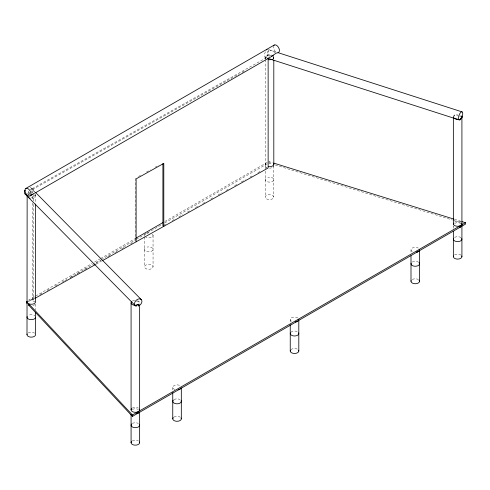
<?xml version="1.0" encoding="UTF-8"?>
<svg xmlns="http://www.w3.org/2000/svg" width="490" height="490" viewBox="0 0 490 490"><rect width="100%" height="100%" fill="white"/><g stroke="black" fill="none" stroke-linecap="round" stroke-linejoin="round"><path stroke-width="0.37" stroke-dasharray="2.45 1.84" d="M273.659 58.714L273.549 56.491L268.551 54.88L267.497 55.584L267.497 55.113L265.274 57.416M28.726 191.069L28.457 193.17L29.271 194.916M453.501 117L454.983 114.868L459.106 116.197M144.862 248.406L144.636 248.724A4.281 2.475 0 0 0 148.397 251.823A4.281 2.475 0 0 0 153.039 249.147A4.281 2.475 0 0 0 147.662 246.972L147.116 247.101M265.611 178.691L265.384 179.009A4.281 2.475 0 0 0 269.151 182.109A4.281 2.475 0 0 0 273.788 179.432A4.281 2.475 0 0 0 268.416 177.257L267.871 177.386M30.147 193.575L28.255 194.671M28.457 300.229L35.072 296.407M35.733 296.027L91.991 263.546M94.637 262.021L99.929 258.965M100.591 258.579L135.669 238.33M164.787 221.517L267.368 162.294M27.134 302.391L35.072 297.81M64.852 280.611L67.504 279.086M70.15 277.554L100.591 259.982M101.252 259.596L135.669 239.726M136.33 239.347L161.48 224.83M164.787 222.919L267.368 163.691M32.53 193.097L32.53 188.503L267.246 57.263M32.53 188.503L33.424 189.036L239.463 73.825M242.134 72.336L244.798 70.842M138.523 176.504L140.495 175.396M146.43 172.082L150.381 169.871M154.999 167.292L158.95 165.081M32.53 203.044L32.53 298.704L35.194 297.21M39.861 294.6L42.532 293.112M47.199 290.497L50.531 288.635M55.205 286.025L57.869 284.531M61.869 282.295L64.539 280.807M70.542 277.45L73.206 275.956M77.206 273.72L79.876 272.226M84.543 269.616L86.546 268.502M95.881 263.277L101.216 260.294M107.886 256.564L110.55 255.076M115.217 252.466L117.22 251.346M121.888 248.736L125.887 246.501M130.554 243.891L132.557 242.771M163.574 225.431L166.232 223.942M172.211 220.598L174.207 219.483M178.856 216.88L182.844 214.651M187.499 212.048L189.489 210.933M195.473 207.589L198.132 206.106M202.78 203.503L204.777 202.388M210.755 199.044L213.413 197.556M218.068 194.959L222.056 192.729M226.043 190.5L228.701 189.011M234.679 185.667L236.676 184.552M241.325 181.949L245.312 179.72M249.967 177.123L251.958 176.008M257.942 172.664L260.6 171.175M265.249 168.572L267.246 167.458M32.53 298.704L33.424 299.237L34.753 298.49M96.107 264.184L101.442 261.201M30.098 189.495L31.868 189.256L34.796 191.725M32.389 198.811L33.424 198.444L34.845 196.741L35.145 195.847L34.171 194.855M147.116 233.118L147.662 232.989M29.627 314.935L30.172 314.807A4.281 2.475 0 0 1 34.992 315.958M136.471 301.668L138.388 301.662L139.503 302.814M269.525 161.792L269.537 163.188M269.549 56.24C266.854 55.701 266.223 51.958 268.728 50.697C271.24 49.276 273.255 52.099 275.515 52.687M268.692 161.529L273.065 162.888M454.567 219.312L461.127 221.351M268.692 162.925L272.336 164.058M275.251 164.965L452.38 220.035M453.109 220.261L461.127 222.754M268.765 49.68L276.035 52.02M459.791 116.418L461.85 117.079M265.09 57.446L266.652 57.943M31.446 188.282L34.661 191.541M453.354 226.068L453.354 228.358M411 249.814L411 252.062M290.245 319.529L290.245 322.524M273.806 57.281L273.806 59.572M273.806 165.798L273.806 197.127M265.237 57.281L265.237 58.806M265.237 59.572L265.237 168.088M265.237 171.145L265.237 197.127M172.756 387.363L172.756 390.359M153.052 235.378L153.052 266.842A4.281 2.475 0 0 1 146.633 268.986A4.281 2.475 0 0 1 146.633 264.704A4.281 2.475 0 0 1 153.052 266.842M144.489 236.872L144.489 266.842M135.222 178.348L135.222 241.276M35.562 194.824L35.562 202.468M35.562 304.106L35.562 310.219M33.424 189.036L33.424 193.63M33.424 194.395L33.424 201.28M33.424 204.342L33.424 299.237M32.53 196.159L32.53 199.981M132.331 423.47A4.281 2.475 0 0 1 138.388 423.47M454.61 237.405A4.281 2.475 0 0 1 461.347 237.913M412.249 262.052A4.281 2.475 0 0 1 418.307 262.052M174.011 399.595A4.281 2.475 0 0 1 180.069 399.595M290.821 332.275A4.281 2.475 0 0 1 297.559 331.767M273.659 166.3A4.281 2.475 0 0 1 273.23 166.9M271.662 167.8A4.281 2.475 0 0 1 269.525 168.131M266.493 167.409A4.281 2.475 0 0 1 265.384 165.02L265.611 163.311L265.384 163.623A4.281 2.475 0 0 0 266.493 166.012M132.331 409.487A4.281 2.475 0 0 1 138.388 409.487M132.331 408.084A4.281 2.475 0 0 1 138.388 408.084M34.992 304.443A4.281 2.475 0 0 1 32.389 305.595M34.992 301.975A4.281 2.475 0 0 0 30.172 300.823L29.627 300.952L29.627 299.549L30.172 299.421A4.281 2.475 0 0 1 34.992 300.572M453.93 226.405A4.281 2.475 0 0 1 453.501 225.804M454.61 223.422A4.281 2.475 0 0 1 461.347 223.93M454.61 222.019A4.281 2.475 0 0 1 461.347 222.534M152.482 234.14A4.281 2.475 0 0 1 151.379 237.338A4.281 2.475 0 0 1 145.744 237.123M144.636 236.015A4.281 2.475 0 0 1 144.636 234.735M145.065 234.14A4.281 2.475 0 0 1 145.744 233.626M146.633 233.234A4.281 2.475 0 0 1 148.77 232.903M412.249 251.56A4.281 2.475 0 0 1 412.249 248.069A4.281 2.475 0 0 1 418.307 248.069M174.899 389.501A4.281 2.475 0 0 1 173.644 385.857A4.281 2.475 0 0 1 180.069 385.612M291.501 321.275A4.281 2.475 0 0 1 291.924 317.569A4.281 2.475 0 0 1 298.239 318.292M268.367 49.827A4.281 1.703 -72.2 0 1 267.607 55.395A4.281 1.703 -72.2 0 1 264.759 57.067A4.281 1.703 -72.2 0 1 265.519 51.499M30.08 187.45A4.281 3.038 -44.6 0 1 31.446 191.78M30.08 193.507A4.281 3.038 -44.6 0 1 28.218 194.585M275.631 51.658A4.281 2.475 60 0 1 273.389 46.985M290.821 349.756A4.281 2.475 0 0 1 297.559 349.248M174.011 417.076A4.281 2.475 0 0 1 180.749 417.59M412.249 279.533A4.281 2.475 0 0 1 418.307 279.533M453.354 116.785A4.281 2.475 0 0 1 457.636 114.311M460.667 115.034A4.281 2.475 0 0 1 461.347 115.548M454.61 254.886A4.281 2.475 0 0 1 461.347 255.394M35.415 194.187A4.281 2.475 0 0 1 31.28 197.299M27.575 193.587A4.281 2.475 0 0 1 30.172 192.435M31.28 192.356A4.281 2.475 0 0 1 32.389 192.435M28.255 332.924A4.281 2.475 0 0 1 34.992 333.439M132.331 301.099A4.281 2.475 0 0 1 135.363 300.376M137.5 300.707A4.281 2.475 0 0 1 139.497 303.488M132.331 440.951A4.281 2.475 0 0 1 138.388 440.951M273.659 56.638A4.281 2.475 0 0 1 272.55 59.027M265.813 58.512A4.281 2.475 0 0 1 266.493 55.529A4.281 2.475 0 0 1 271.662 55.137M266.493 198.873A4.281 2.475 0 0 0 273.659 197.77A4.281 2.475 0 0 0 268.416 194.738A4.281 2.475 0 0 0 266.493 198.873"/><path stroke-width="0.73" d="M461.85 117.079L461.788 117.667L460.667 118.531L460.667 119.401L459.779 119.683M27.146 301.172L27.042 303.39L27.146 302.569M27.146 195.375L26.999 334.676M139.087 305.54L138.848 305.772L138.848 304.253L135.663 305.301L135.663 305.938L134.922 305.288M180.853 388.454L181.178 388A4.281 2.475 0 0 1 178.146 389.746L178.93 389.562M298.343 320.619L298.667 320.166M419.091 250.905L419.416 250.451A4.281 2.475 0 0 1 416.39 252.203L417.168 252.013M139.068 412.47L138.462 412.923L138.462 411.526L139.068 411.067A4.281 2.475 0 0 0 139.497 409.193M461.347 226.405L460.741 226.858L460.741 225.461L461.347 225.002A4.281 2.475 0 0 0 461.776 223.128M25.835 188.46L274.278 45.025M30.117 195.878L32.769 194.346M35.421 192.815L273.261 55.499M135.669 238.33L162.803 222.662M132.441 416.402L132.441 414.999L465.5 222.711L465.5 224.114L132.441 416.402L28.555 305.013M35.421 298.116L95.44 264.557M102.11 260.827L268.14 167.99L268.14 57.796M459.779 227.311L460.569 226.962L460.569 225.559L459.779 225.908A4.281 2.475 0 0 1 455.032 225.731A4.281 2.475 0 0 1 453.501 223.128M271.607 56.283L276.293 53.079L277.757 52.853M30.65 195.4L35.611 192.539M296.419 321.728L295.635 321.918A4.281 2.475 0 0 0 298.808 319.529L298.808 350.993M272.82 59.572L271.423 59.474M458.744 119.652L457.078 119.217M273.794 163.115L453.838 219.085M461.856 221.578L465.5 222.711M278.216 52.724L462.137 111.904A4.281 1.703 -72.2 0 1 461.206 118.721A4.281 1.703 -72.2 0 1 458.652 117.086A4.281 1.703 -72.2 0 1 462.137 111.904M267.999 58.383L459.191 119.903M454.346 118.335L453.501 117.937M29.143 305.35L28.677 305.148L28.677 303.745L29.143 303.953A4.281 2.475 0 0 0 35.562 301.809L35.562 203.993M29.853 198.266L30.172 198.413M29.143 197.801L26.999 195.645M35.733 192.631L141.432 299.757M24.996 193.899L134.989 305.368M28.555 303.616L132.441 414.999M461.917 116.785L461.917 256.631M453.354 117.551L453.354 224.536M453.354 231.415L453.354 256.631M419.563 249.814L419.563 281.278M411 255.805L411 281.278M290.245 324.772L290.245 350.993M273.806 60.337L273.806 165.032M181.318 388.111L181.318 418.827M172.756 392.606L172.756 418.827M162.907 163.623L162.907 225.798L163.801 226.331L163.801 163.403L136.116 178.881L136.116 241.809M139.644 305.141L139.644 409.836M139.644 412.133L139.644 442.697M131.081 302.851L131.081 409.836M131.081 414.424L131.081 442.697M35.562 312.51L35.562 334.676A4.281 2.475 0 0 1 30.723 337.126A4.281 2.475 0 0 1 27.146 334.033M26.472 301.375L26.472 302.777M139.497 424.579A4.281 2.475 0 0 1 134.805 427.666A4.281 2.475 0 0 1 131.651 423.979M35.562 317.195A4.281 2.475 0 0 1 30.723 319.645A4.281 2.475 0 0 1 27.146 316.552M461.776 238.514A4.281 2.475 0 0 1 457.636 241.625A4.281 2.475 0 0 1 453.501 238.514M418.987 262.56A4.281 2.475 0 0 1 415.839 266.248A4.281 2.475 0 0 1 411.141 263.161M181.178 400.704A4.281 2.475 0 0 1 176.48 403.797A4.281 2.475 0 0 1 173.331 400.11M298.667 332.875A4.281 2.475 0 0 1 294.527 335.987A4.281 2.475 0 0 1 290.392 332.875M273.659 163.623A4.281 2.475 0 0 1 268.416 166.649M136.471 413.621A4.281 2.475 0 0 0 137.5 413.37L138.29 413.021L138.29 411.625L137.5 411.974A4.281 2.475 0 0 1 132.331 411.582A4.281 2.475 0 0 1 131.651 408.599M461.776 116.142A4.281 2.475 0 0 1 460.667 118.531M457.636 119.254A4.281 2.475 0 0 1 453.93 118.023M266.566 49.949A4.281 1.703 -72.2 0 1 267.105 49.508M26.362 194.726A4.281 3.038 -44.6 0 1 24.996 190.402M136.349 306.201A4.281 3.038 -44.6 0 1 135.816 300.67A4.281 3.038 -44.6 0 1 141.708 300.217A4.281 3.038 -44.6 0 1 138.211 306.06M273.493 46.14A4.281 2.475 60 0 1 278.259 47.022A4.281 2.475 60 0 1 277.934 52.632M298.667 350.356A4.281 2.475 0 0 1 294.527 353.468A4.281 2.475 0 0 1 290.392 350.356M181.178 418.184A4.281 2.475 0 0 1 176.48 421.277A4.281 2.475 0 0 1 173.331 417.59M418.987 280.041A4.281 2.475 0 0 1 415.839 283.728A4.281 2.475 0 0 1 411.141 280.641M461.776 255.994A4.281 2.475 0 0 1 457.636 259.106A4.281 2.475 0 0 1 453.501 255.994M27.575 196.061A4.281 2.475 0 0 1 27.146 195.467M139.068 304.088A4.281 2.475 0 0 1 133.219 304.988A4.281 2.475 0 0 1 131.651 301.613M139.497 442.06A4.281 2.475 0 0 1 134.805 445.147A4.281 2.475 0 0 1 131.651 441.459M271.662 59.419A4.281 2.475 0 0 1 268.416 59.67M24.953 190.42A4.281 2.475 60 0 0 29.492 196.067A4.281 2.475 60 0 0 29.492 190.01A4.281 2.475 60 0 0 24.953 190.42"/></g></svg>
